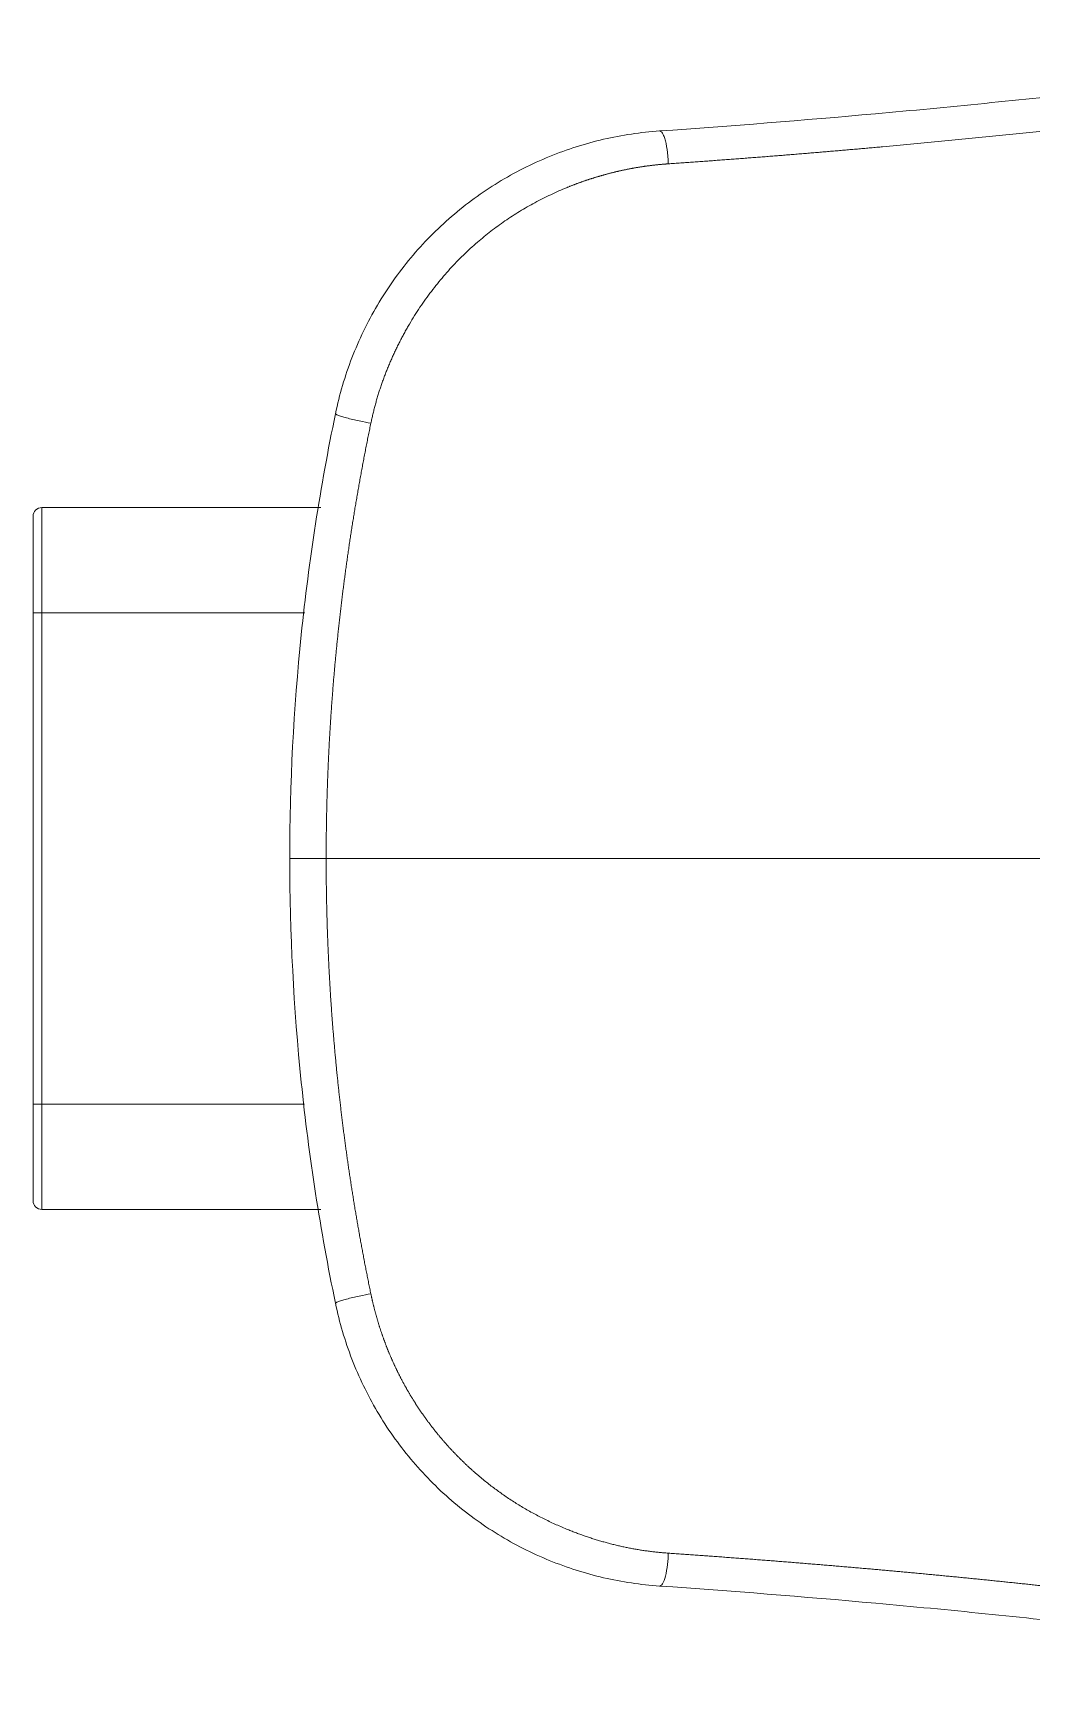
# Model space of a CAD drawing. Header units: millimetres. Extents: x 2915 to 5291, y 1031 to 4391.
# Drawn here: x 3633.6 to 3690.5, y 3902.5 to 3996.6 of the extents above; entities that cross this region are included whole.
import ezdxf

# ---------------------------------------------------------------- set-up
doc = ezdxf.new("R2010")
doc.units = ezdxf.units.MM

msp = doc.modelspace()

# ---------------------------------------------------------------- linework, layer by layer
at = {"linetype": 'Continuous', "lineweight": 18}
for p, q in [((3634.065, 3969.557), (3649.968, 3969.557)), ((3633.565, 3969.057), (3633.565, 3963.557)), ((3633.565, 3935.557), (3633.565, 3963.557)), ((3633.565, 3930.057), (3633.565, 3935.557)), ((3649.968, 3929.557), (3634.065, 3929.557))]:
    msp.add_line(p, q, dxfattribs=at)
at = {"linetype": 'Continuous', "lineweight": 13}
for p, q in [((3634.065, 3969.557), (3634.065, 3963.557)), ((3634.065, 3963.557), (3633.565, 3963.557)), ((3649.041, 3963.557), (3634.065, 3963.557)), ((3634.065, 3963.557), (3634.065, 3935.557)), ((3692.992, 3949.557), (3650.265, 3949.557)), ((3633.565, 3935.557), (3634.065, 3935.557)), ((3634.065, 3935.557), (3634.065, 3929.557)), ((3634.065, 3935.557), (3649.04, 3935.557))]:
    msp.add_line(p, q, dxfattribs=at)
at = {"linetype": 'Continuous', "lineweight": 18}
for centre, start, end in [((3634.065, 3969.057), 90, 180), ((3634.065, 3930.057), 180, 270)]:
    msp.add_arc(centre, 0.5, start, end, dxfattribs=at)
for points, knots in [([(3719.033, 3996.597), (3714.891, 3995.953), (3708.654, 3995.05), (3700.291, 3993.977), (3694.033, 3993.243), (3687.773, 3992.578), (3679.482, 3991.786), (3673.33, 3991.297), (3669.258, 3991.016)], [0, 0, 0, 0, 0.25, 0.375, 0.5, 0.625, 0.75, 1, 1, 1, 1]), ([(3669.258, 3991.016), (3668.179, 3990.942), (3666.584, 3990.702), (3664.509, 3990.134), (3662.975, 3989.578), (3661.476, 3988.894), (3660.052, 3988.098), (3658.693, 3987.189), (3657.402, 3986.166), (3656.181, 3985.024), (3654.702, 3983.392), (3653.431, 3981.594), (3652.373, 3979.619), (3651.493, 3977.587), (3651.023, 3975.996), (3650.796, 3974.905)], [0, 0, 0, 0, 0.125, 0.1875, 0.25, 0.3125, 0.375, 0.4375, 0.5, 0.5625, 0.625, 0.75, 0.8125, 0.875, 1, 1, 1, 1]), ([(3669.747, 3989.143), (3669.724, 3989.141), (3669.679, 3989.138), (3669.61, 3989.133), (3669.541, 3989.128), (3669.472, 3989.122), (3669.403, 3989.116), (3669.334, 3989.11), (3669.265, 3989.103), (3669.197, 3989.097), (3669.128, 3989.09), (3669.059, 3989.082), (3668.99, 3989.075), (3668.922, 3989.067), (3668.853, 3989.059), (3668.784, 3989.051), (3668.716, 3989.042), (3668.647, 3989.034), (3668.578, 3989.025), (3668.51, 3989.015), (3668.441, 3989.006), (3668.373, 3988.996), (3668.304, 3988.986), (3668.236, 3988.975), (3668.167, 3988.965), (3668.099, 3988.954), (3668.03, 3988.943), (3667.962, 3988.931), (3667.894, 3988.92), (3667.825, 3988.908), (3667.757, 3988.896), (3667.689, 3988.883), (3667.621, 3988.87), (3667.552, 3988.857), (3667.484, 3988.844), (3667.416, 3988.831), (3667.348, 3988.817), (3667.28, 3988.803), (3667.212, 3988.789), (3667.144, 3988.774), (3667.076, 3988.759), (3667.008, 3988.744), (3666.94, 3988.729), (3666.872, 3988.713), (3666.804, 3988.697), (3666.736, 3988.681), (3666.668, 3988.665), (3666.6, 3988.648), (3666.533, 3988.631), (3666.465, 3988.614), (3666.397, 3988.597), (3666.33, 3988.579), (3666.262, 3988.561), (3666.194, 3988.543), (3666.127, 3988.524), (3666.059, 3988.506), (3665.992, 3988.487), (3665.924, 3988.467), (3665.857, 3988.448), (3665.79, 3988.428), (3665.722, 3988.408), (3665.655, 3988.388), (3665.588, 3988.367), (3665.521, 3988.346), (3665.454, 3988.325), (3665.387, 3988.304), (3665.319, 3988.282), (3665.252, 3988.26), (3665.186, 3988.238), (3665.119, 3988.216), (3665.052, 3988.193), (3664.985, 3988.17), (3664.918, 3988.147), (3664.851, 3988.123), (3664.785, 3988.1), (3664.718, 3988.076), (3664.651, 3988.051), (3664.585, 3988.027), (3664.518, 3988.002), (3664.452, 3987.977), (3664.386, 3987.952), (3664.319, 3987.926), (3664.253, 3987.9), (3664.187, 3987.874), (3664.121, 3987.848), (3664.054, 3987.821), (3663.697, 3987.676), (3663.057, 3987.394), (3662.155, 3986.938), (3661.285, 3986.438), (3660.448, 3985.895), (3659.645, 3985.309), (3658.992, 3984.777), (3658.474, 3984.316), (3658.078, 3983.942), (3657.692, 3983.554), (3657.317, 3983.154), (3656.952, 3982.741), (3656.599, 3982.315), (3656.257, 3981.878), (3655.926, 3981.428), (3655.608, 3980.967), (3655.301, 3980.494), (3655.082, 3980.134), (3654.941, 3979.893), (3654.874, 3979.776), (3654.807, 3979.658), (3654.741, 3979.54), (3654.677, 3979.421), (3654.613, 3979.303), (3654.55, 3979.184), (3654.488, 3979.065), (3654.426, 3978.945), (3654.366, 3978.825), (3654.307, 3978.705), (3654.248, 3978.585), (3654.191, 3978.464), (3654.134, 3978.343), (3654.079, 3978.222), (3654.024, 3978.101), (3653.97, 3977.979), (3653.917, 3977.857), (3653.865, 3977.735), (3653.814, 3977.613), (3653.764, 3977.49), (3653.715, 3977.367), (3653.666, 3977.244), (3653.619, 3977.121), (3653.572, 3976.998), (3653.527, 3976.874), (3653.482, 3976.75), (3653.439, 3976.626), (3653.396, 3976.502), (3653.354, 3976.377), (3653.313, 3976.253), (3653.273, 3976.128), (3653.234, 3976.003), (3653.196, 3975.878), (3653.159, 3975.752), (3653.123, 3975.627), (3653.087, 3975.501), (3653.053, 3975.375), (3653.02, 3975.25), (3652.987, 3975.123), (3652.956, 3974.997), (3652.925, 3974.871), (3652.896, 3974.744), (3652.867, 3974.618), (3652.839, 3974.491), (3652.821, 3974.406), (3652.812, 3974.364)], [0, 0, 0, 0, 0.002926, 0.005852, 0.008778, 0.011703, 0.014628, 0.017553, 0.020478, 0.023402, 0.026327, 0.029251, 0.032176, 0.0351, 0.038024, 0.040949, 0.043873, 0.046797, 0.049722, 0.052646, 0.055571, 0.058496, 0.061421, 0.064346, 0.067271, 0.070197, 0.073122, 0.076048, 0.078975, 0.081902, 0.084829, 0.087756, 0.090684, 0.093612, 0.096541, 0.09947, 0.1024, 0.10533, 0.108261, 0.111192, 0.114124, 0.117056, 0.119989, 0.122923, 0.125858, 0.128793, 0.131729, 0.134665, 0.137602, 0.140541, 0.143479, 0.146419, 0.14936, 0.152301, 0.155244, 0.158187, 0.161131, 0.164076, 0.167023, 0.16997, 0.172918, 0.175867, 0.178818, 0.181769, 0.184722, 0.187675, 0.19063, 0.193586, 0.196543, 0.199502, 0.202462, 0.205423, 0.208385, 0.211349, 0.214313, 0.21728, 0.220247, 0.223216, 0.226187, 0.229159, 0.232132, 0.235107, 0.238083, 0.241061, 0.244041, 0.247022, 0.250004, 0.292487, 0.334549, 0.376236, 0.417598, 0.458684, 0.499542, 0.521979, 0.544456, 0.566984, 0.58957, 0.612224, 0.634954, 0.657769, 0.680676, 0.703682, 0.726797, 0.750026, 0.755592, 0.76115, 0.766701, 0.772245, 0.777782, 0.783312, 0.788835, 0.794351, 0.79986, 0.805364, 0.81086, 0.81635, 0.821834, 0.827312, 0.832784, 0.83825, 0.84371, 0.849164, 0.854613, 0.860056, 0.865493, 0.870926, 0.876353, 0.881775, 0.887192, 0.892604, 0.898011, 0.903414, 0.908812, 0.914206, 0.919595, 0.924981, 0.930362, 0.935739, 0.941112, 0.946482, 0.951848, 0.957211, 0.96257, 0.967926, 0.973279, 0.978628, 0.983975, 0.989319, 0.994661, 1, 1, 1, 1]), ([(3650.265, 3949.557), (3650.073, 3949.557), (3649.723, 3949.557), (3649.212, 3949.557), (3648.849, 3949.557), (3648.546, 3949.557), (3648.261, 3949.557), (3648.193, 3949.557), (3648.193, 3949.557)], [0, 0, 0, 0, 0.250002, 0.375006, 0.50001, 0.625014, 0.750017, 1, 1, 1, 1]), ([(3650.796, 3924.208), (3651.022, 3923.118), (3651.492, 3921.53), (3652.368, 3919.506), (3653.156, 3918.031), (3654.061, 3916.628), (3655.068, 3915.319), (3656.175, 3914.096), (3657.797, 3912.576), (3659.575, 3911.282), (3661.474, 3910.221), (3663.473, 3909.308), (3666.054, 3908.49), (3668.179, 3908.172), (3669.258, 3908.097)], [0, 0, 0, 0, 0.125, 0.1875, 0.25, 0.3125, 0.375, 0.4375, 0.5, 0.625, 0.6875, 0.75, 0.875, 1, 1, 1, 1]), ([(3652.812, 3924.749), (3652.817, 3924.727), (3652.827, 3924.681), (3652.841, 3924.614), (3652.856, 3924.546), (3652.871, 3924.478), (3652.886, 3924.41), (3652.901, 3924.343), (3652.917, 3924.275), (3652.933, 3924.208), (3652.949, 3924.141), (3652.966, 3924.074), (3652.982, 3924.006), (3652.999, 3923.939), (3653.016, 3923.872), (3653.034, 3923.805), (3653.051, 3923.739), (3653.069, 3923.672), (3653.087, 3923.605), (3653.106, 3923.539), (3653.124, 3923.472), (3653.143, 3923.406), (3653.162, 3923.34), (3653.181, 3923.273), (3653.201, 3923.207), (3653.221, 3923.141), (3653.241, 3923.075), (3653.261, 3923.009), (3653.282, 3922.944), (3653.302, 3922.878), (3653.323, 3922.812), (3653.345, 3922.747), (3653.366, 3922.681), (3653.388, 3922.616), (3653.41, 3922.551), (3653.432, 3922.486), (3653.454, 3922.421), (3653.477, 3922.356), (3653.5, 3922.291), (3653.523, 3922.226), (3653.546, 3922.162), (3653.57, 3922.097), (3653.593, 3922.033), (3653.617, 3921.968), (3653.642, 3921.904), (3653.666, 3921.84), (3653.691, 3921.776), (3653.716, 3921.712), (3653.741, 3921.648), (3653.767, 3921.585), (3653.792, 3921.521), (3653.818, 3921.457), (3653.844, 3921.394), (3653.871, 3921.331), (3653.897, 3921.268), (3653.924, 3921.204), (3653.951, 3921.141), (3653.978, 3921.079), (3654.006, 3921.016), (3654.034, 3920.953), (3654.061, 3920.891), (3654.09, 3920.828), (3654.118, 3920.766), (3654.147, 3920.704), (3654.176, 3920.642), (3654.205, 3920.58), (3654.234, 3920.518), (3654.264, 3920.456), (3654.293, 3920.394), (3654.323, 3920.333), (3654.354, 3920.271), (3654.384, 3920.21), (3654.415, 3920.149), (3654.446, 3920.088), (3654.477, 3920.027), (3654.508, 3919.966), (3654.54, 3919.905), (3654.572, 3919.845), (3654.604, 3919.784), (3654.636, 3919.724), (3654.668, 3919.664), (3654.701, 3919.604), (3654.734, 3919.544), (3654.767, 3919.484), (3654.8, 3919.424), (3654.834, 3919.365), (3654.868, 3919.305), (3654.902, 3919.246), (3654.936, 3919.187), (3654.97, 3919.127), (3655.005, 3919.068), (3655.04, 3919.01), (3655.075, 3918.951), (3655.11, 3918.892), (3655.146, 3918.834), (3655.182, 3918.776), (3655.218, 3918.717), (3655.254, 3918.659), (3655.29, 3918.601), (3655.327, 3918.544), (3655.364, 3918.486), (3655.401, 3918.428), (3655.438, 3918.371), (3655.476, 3918.314), (3655.513, 3918.257), (3655.551, 3918.2), (3655.589, 3918.143), (3655.628, 3918.086), (3655.666, 3918.03), (3655.705, 3917.973), (3655.744, 3917.917), (3655.783, 3917.861), (3655.823, 3917.805), (3655.862, 3917.749), (3655.902, 3917.693), (3655.942, 3917.637), (3655.983, 3917.582), (3656.023, 3917.527), (3656.064, 3917.472), (3656.105, 3917.417), (3656.146, 3917.362), (3656.187, 3917.307), (3656.228, 3917.252), (3656.27, 3917.198), (3656.312, 3917.144), (3656.354, 3917.089), (3656.397, 3917.035), (3656.439, 3916.982), (3656.482, 3916.928), (3656.525, 3916.874), (3656.568, 3916.821), (3656.611, 3916.768), (3656.655, 3916.715), (3656.699, 3916.662), (3656.743, 3916.609), (3656.787, 3916.556), (3656.831, 3916.504), (3656.876, 3916.451), (3656.921, 3916.399), (3656.966, 3916.347), (3657.011, 3916.295), (3657.056, 3916.244), (3657.102, 3916.192), (3657.148, 3916.141), (3657.194, 3916.089), (3657.24, 3916.038), (3657.286, 3915.987), (3657.333, 3915.937), (3657.38, 3915.886), (3657.427, 3915.836), (3657.474, 3915.785), (3657.521, 3915.735), (3657.569, 3915.685), (3657.617, 3915.636), (3657.665, 3915.586), (3657.713, 3915.536), (3657.761, 3915.487), (3657.81, 3915.438), (3657.859, 3915.389), (3657.908, 3915.34), (3657.957, 3915.292), (3658.006, 3915.243), (3658.056, 3915.195), (3658.105, 3915.147), (3658.155, 3915.099), (3658.205, 3915.051), (3658.256, 3915.003), (3658.306, 3914.956), (3658.357, 3914.909), (3658.408, 3914.861), (3658.459, 3914.814), (3658.51, 3914.768), (3658.561, 3914.721), (3658.613, 3914.675), (3658.665, 3914.628), (3658.717, 3914.582), (3658.769, 3914.536), (3658.822, 3914.491), (3658.943, 3914.386), (3659.134, 3914.224), (3659.4, 3914.007), (3659.671, 3913.796), (3659.947, 3913.589), (3660.227, 3913.386), (3660.513, 3913.188), (3660.803, 3912.995), (3661.099, 3912.807), (3661.398, 3912.623), (3661.703, 3912.445), (3662.012, 3912.272), (3662.326, 3912.103), (3662.644, 3911.94), (3662.967, 3911.783), (3663.294, 3911.63), (3663.626, 3911.483), (3663.89, 3911.371), (3664.086, 3911.292), (3664.211, 3911.242), (3664.336, 3911.193), (3664.461, 3911.145), (3664.586, 3911.098), (3664.711, 3911.052), (3664.837, 3911.007), (3664.962, 3910.963), (3665.087, 3910.919), (3665.213, 3910.877), (3665.338, 3910.835), (3665.464, 3910.795), (3665.59, 3910.755), (3665.715, 3910.717), (3665.841, 3910.679), (3665.967, 3910.642), (3666.093, 3910.607), (3666.219, 3910.572), (3666.345, 3910.538), (3666.471, 3910.505), (3666.597, 3910.473), (3666.723, 3910.442), (3666.849, 3910.411), (3666.975, 3910.382), (3667.101, 3910.354), (3667.227, 3910.326), (3667.353, 3910.3), (3667.479, 3910.274), (3667.605, 3910.25), (3667.731, 3910.226), (3667.857, 3910.203), (3667.984, 3910.181), (3668.11, 3910.16), (3668.236, 3910.14), (3668.362, 3910.121), (3668.488, 3910.103), (3668.614, 3910.085), (3668.74, 3910.069), (3668.866, 3910.054), (3668.992, 3910.039), (3669.118, 3910.025), (3669.244, 3910.013), (3669.37, 3910.001), (3669.496, 3909.99), (3669.622, 3909.98), (3669.706, 3909.974), (3669.748, 3909.971)], [0, 0, 0, 0, 0.002858, 0.005714, 0.00857, 0.011424, 0.014277, 0.017129, 0.01998, 0.022829, 0.025678, 0.028525, 0.031371, 0.034216, 0.03706, 0.039904, 0.042746, 0.045587, 0.048427, 0.051266, 0.054104, 0.056941, 0.059777, 0.062612, 0.065446, 0.06828, 0.071112, 0.073944, 0.076775, 0.079605, 0.082434, 0.085262, 0.088089, 0.090916, 0.093742, 0.096567, 0.099392, 0.102215, 0.105038, 0.107861, 0.110682, 0.113503, 0.116323, 0.119143, 0.121962, 0.12478, 0.127598, 0.130416, 0.133232, 0.136048, 0.138864, 0.141679, 0.144494, 0.147308, 0.150121, 0.152934, 0.155747, 0.158559, 0.161371, 0.164183, 0.166994, 0.169805, 0.172615, 0.175425, 0.178235, 0.181044, 0.183853, 0.186662, 0.189471, 0.192279, 0.195087, 0.197895, 0.200702, 0.20351, 0.206317, 0.209124, 0.211931, 0.214738, 0.217545, 0.220351, 0.223158, 0.225964, 0.228771, 0.231577, 0.234384, 0.23719, 0.239996, 0.242803, 0.245609, 0.248415, 0.251222, 0.254029, 0.256835, 0.259642, 0.262449, 0.265256, 0.268063, 0.270871, 0.273678, 0.276486, 0.279294, 0.282102, 0.284911, 0.28772, 0.290529, 0.293338, 0.296148, 0.298958, 0.301768, 0.304579, 0.30739, 0.310201, 0.313013, 0.315825, 0.318638, 0.321451, 0.324264, 0.327078, 0.329893, 0.332708, 0.335523, 0.338339, 0.341156, 0.343973, 0.346791, 0.349609, 0.352428, 0.355247, 0.358068, 0.360889, 0.36371, 0.366532, 0.369355, 0.372179, 0.375003, 0.377828, 0.380654, 0.383481, 0.386308, 0.389136, 0.391965, 0.394795, 0.397626, 0.400457, 0.40329, 0.406123, 0.408957, 0.411792, 0.414628, 0.417465, 0.420303, 0.423142, 0.425982, 0.428823, 0.431665, 0.434508, 0.437352, 0.440197, 0.443044, 0.445891, 0.448739, 0.451589, 0.45444, 0.457292, 0.460145, 0.462999, 0.465854, 0.468711, 0.471569, 0.474428, 0.477288, 0.48015, 0.483013, 0.485877, 0.488743, 0.49161, 0.494478, 0.497347, 0.500218, 0.514312, 0.528461, 0.542668, 0.556934, 0.571262, 0.585654, 0.600111, 0.614636, 0.62923, 0.643897, 0.658637, 0.673452, 0.688345, 0.703316, 0.718369, 0.733505, 0.748725, 0.754358, 0.759982, 0.765596, 0.7712, 0.776795, 0.782382, 0.787959, 0.793527, 0.799086, 0.804637, 0.810179, 0.815713, 0.821239, 0.826756, 0.832266, 0.837768, 0.843263, 0.84875, 0.85423, 0.859702, 0.865168, 0.870627, 0.876079, 0.881524, 0.886964, 0.892397, 0.897824, 0.903245, 0.90866, 0.91407, 0.919474, 0.924873, 0.930267, 0.935656, 0.941041, 0.94642, 0.951796, 0.957167, 0.962533, 0.967896, 0.973255, 0.978611, 0.983963, 0.989312, 0.994657, 1, 1, 1, 1]), ([(3669.748, 3909.971), (3669.808, 3909.967), (3669.929, 3909.958), (3670.111, 3909.946), (3670.292, 3909.933), (3670.473, 3909.92), (3670.654, 3909.908), (3670.835, 3909.895), (3671.015, 3909.882), (3671.195, 3909.869), (3671.375, 3909.856), (3671.555, 3909.844), (3671.734, 3909.831), (3671.913, 3909.818), (3672.092, 3909.805), (3672.271, 3909.792), (3672.45, 3909.779), (3672.628, 3909.766), (3672.806, 3909.753), (3672.984, 3909.739), (3673.161, 3909.726), (3673.339, 3909.713), (3673.516, 3909.7), (3673.693, 3909.687), (3673.869, 3909.673), (3674.046, 3909.66), (3674.222, 3909.647), (3674.398, 3909.633), (3674.574, 3909.62), (3674.75, 3909.606), (3674.925, 3909.593), (3675.1, 3909.579), (3675.275, 3909.566), (3675.45, 3909.552), (3675.624, 3909.538), (3675.799, 3909.525), (3675.973, 3909.511), (3676.147, 3909.497), (3676.32, 3909.484), (3676.494, 3909.47), (3676.667, 3909.456), (3676.84, 3909.442), (3677.013, 3909.428), (3677.186, 3909.414), (3677.358, 3909.4), (3677.531, 3909.386), (3677.703, 3909.372), (3677.874, 3909.358), (3678.046, 3909.344), (3678.218, 3909.33), (3678.389, 3909.316), (3678.56, 3909.301), (3678.731, 3909.287), (3678.901, 3909.273), (3679.072, 3909.259), (3679.242, 3909.244), (3679.412, 3909.23), (3679.582, 3909.215), (3679.752, 3909.201), (3679.922, 3909.186), (3680.091, 3909.172), (3680.26, 3909.157), (3680.429, 3909.143), (3680.598, 3909.128), (3680.767, 3909.113), (3680.936, 3909.098), (3681.104, 3909.084), (3681.272, 3909.069), (3681.44, 3909.054), (3681.608, 3909.039), (3681.776, 3909.024), (3681.943, 3909.009), (3682.111, 3908.994), (3682.278, 3908.979), (3682.445, 3908.964), (3682.612, 3908.949), (3682.779, 3908.934), (3682.945, 3908.918), (3683.112, 3908.903), (3683.278, 3908.888), (3683.445, 3908.873), (3683.611, 3908.857), (3683.776, 3908.842), (3683.942, 3908.826), (3684.108, 3908.811), (3684.273, 3908.795), (3684.439, 3908.78), (3684.604, 3908.764), (3684.769, 3908.748), (3684.934, 3908.732), (3685.099, 3908.717), (3685.264, 3908.701), (3685.429, 3908.685), (3685.593, 3908.669), (3685.758, 3908.653), (3685.922, 3908.637), (3686.086, 3908.621), (3686.25, 3908.605), (3686.414, 3908.589), (3686.578, 3908.573), (3686.742, 3908.556), (3686.906, 3908.54), (3687.069, 3908.524), (3687.233, 3908.508), (3687.396, 3908.491), (3687.56, 3908.475), (3687.723, 3908.458), (3687.886, 3908.442), (3688.049, 3908.425), (3688.212, 3908.408), (3688.375, 3908.392), (3688.538, 3908.375), (3688.701, 3908.358), (3688.864, 3908.341), (3689.027, 3908.325), (3689.19, 3908.308), (3689.352, 3908.291), (3689.515, 3908.274), (3689.677, 3908.257), (3689.84, 3908.24), (3690.002, 3908.223), (3690.165, 3908.205), (3690.327, 3908.188), (3690.489, 3908.171), (3690.652, 3908.154), (3690.814, 3908.136), (3690.976, 3908.119), (3691.139, 3908.101), (3691.301, 3908.084), (3691.463, 3908.067), (3691.625, 3908.049), (3691.788, 3908.031), (3691.95, 3908.014), (3692.112, 3907.996), (3692.274, 3907.978), (3692.436, 3907.961), (3692.599, 3907.943), (3692.761, 3907.925), (3692.923, 3907.907), (3693.086, 3907.889), (3693.248, 3907.871), (3693.41, 3907.853), (3693.573, 3907.835), (3693.735, 3907.817), (3693.897, 3907.799), (3694.06, 3907.781), (3694.222, 3907.763), (3694.629, 3907.718), (3695.279, 3907.644), (3696.171, 3907.543), (3697.061, 3907.44), (3697.949, 3907.336), (3698.836, 3907.231), (3699.722, 3907.124), (3700.83, 3906.989), (3702.158, 3906.825), (3703.704, 3906.629), (3705.251, 3906.428), (3706.4, 3906.276), (3707.153, 3906.175), (3707.508, 3906.127), (3707.862, 3906.08), (3708.216, 3906.032), (3708.569, 3905.984), (3708.922, 3905.936), (3709.274, 3905.888), (3709.626, 3905.839), (3709.978, 3905.79), (3710.33, 3905.742), (3710.681, 3905.692), (3711.033, 3905.643), (3711.384, 3905.593), (3711.735, 3905.544), (3712.086, 3905.494), (3712.437, 3905.443), (3712.789, 3905.392), (3713.14, 3905.342), (3713.492, 3905.29), (3713.843, 3905.239), (3714.196, 3905.187), (3714.548, 3905.135), (3714.901, 3905.082), (3715.254, 3905.029), (3715.608, 3904.976), (3715.962, 3904.923), (3716.317, 3904.869), (3716.672, 3904.815), (3717.028, 3904.761), (3717.385, 3904.706), (3717.742, 3904.651), (3718.1, 3904.596), (3718.459, 3904.54), (3718.819, 3904.485), (3719.059, 3904.447), (3719.179, 3904.429)], [0, 0, 0, 0, 0.00375, 0.007494, 0.011231, 0.014963, 0.018689, 0.022408, 0.026122, 0.02983, 0.033532, 0.037228, 0.040918, 0.044603, 0.048281, 0.051954, 0.055621, 0.059283, 0.062938, 0.066588, 0.070233, 0.073872, 0.077505, 0.081132, 0.084754, 0.088371, 0.091982, 0.095588, 0.099188, 0.102783, 0.106372, 0.109956, 0.113535, 0.117108, 0.120677, 0.12424, 0.127798, 0.13135, 0.134898, 0.138441, 0.141978, 0.145511, 0.149038, 0.152561, 0.156078, 0.159591, 0.163099, 0.166602, 0.1701, 0.173594, 0.177083, 0.180567, 0.184047, 0.187522, 0.190992, 0.194458, 0.19792, 0.201377, 0.204829, 0.208278, 0.211722, 0.215162, 0.218597, 0.222029, 0.225456, 0.228879, 0.232298, 0.235713, 0.239124, 0.242531, 0.245934, 0.249334, 0.25273, 0.256121, 0.25951, 0.262894, 0.266275, 0.269652, 0.273026, 0.276397, 0.279764, 0.283127, 0.286488, 0.289845, 0.293199, 0.296549, 0.299897, 0.303241, 0.306583, 0.309921, 0.313257, 0.31659, 0.31992, 0.323247, 0.326572, 0.329894, 0.333213, 0.33653, 0.339844, 0.343156, 0.346466, 0.349773, 0.353078, 0.356381, 0.359682, 0.36298, 0.366277, 0.369572, 0.372865, 0.376156, 0.379445, 0.382733, 0.386019, 0.389303, 0.392586, 0.395868, 0.399148, 0.402426, 0.405704, 0.40898, 0.412255, 0.415529, 0.418803, 0.422075, 0.425346, 0.428617, 0.431886, 0.435156, 0.438424, 0.441692, 0.44496, 0.448227, 0.451494, 0.45476, 0.458027, 0.461293, 0.46456, 0.467826, 0.471092, 0.474359, 0.477626, 0.480893, 0.484161, 0.487429, 0.490698, 0.493967, 0.497237, 0.500508, 0.518516, 0.536453, 0.554335, 0.572177, 0.589995, 0.607805, 0.625623, 0.65677, 0.687826, 0.718886, 0.750043, 0.757192, 0.764329, 0.771456, 0.778573, 0.785682, 0.792783, 0.799878, 0.806968, 0.814053, 0.821135, 0.828215, 0.835294, 0.842372, 0.849451, 0.856532, 0.863616, 0.870703, 0.877796, 0.884894, 0.891998, 0.899111, 0.906232, 0.913362, 0.920503, 0.927655, 0.93482, 0.941998, 0.94919, 0.956396, 0.963619, 0.970859, 0.978115, 0.985391, 0.992685, 1, 1, 1, 1])]:
    msp.add_open_spline(points, degree=3, knots=knots, dxfattribs=at)
at = {"linetype": 'Continuous', "lineweight": 13}
for points, knots in [([(3719.179, 3994.686), (3719.12, 3994.676), (3719.001, 3994.658), (3718.823, 3994.63), (3718.644, 3994.603), (3718.466, 3994.575), (3718.288, 3994.548), (3718.11, 3994.52), (3717.933, 3994.493), (3717.755, 3994.465), (3717.578, 3994.438), (3717.4, 3994.411), (3717.223, 3994.384), (3717.046, 3994.357), (3716.869, 3994.33), (3716.692, 3994.303), (3716.515, 3994.277), (3716.338, 3994.25), (3716.161, 3994.223), (3715.984, 3994.197), (3715.808, 3994.17), (3715.631, 3994.144), (3715.455, 3994.118), (3715.278, 3994.091), (3715.102, 3994.065), (3714.925, 3994.039), (3714.749, 3994.013), (3714.573, 3993.987), (3714.396, 3993.961), (3714.22, 3993.935), (3714.044, 3993.909), (3713.868, 3993.883), (3713.691, 3993.857), (3713.515, 3993.832), (3713.339, 3993.806), (3713.162, 3993.781), (3712.528, 3993.689), (3711.438, 3993.532), (3709.89, 3993.315), (3708.342, 3993.102), (3706.789, 3992.893), (3705.234, 3992.687), (3703.676, 3992.485), (3702.116, 3992.287), (3700.56, 3992.094), (3699.007, 3991.905), (3697.458, 3991.722), (3695.906, 3991.542), (3694.361, 3991.367), (3692.823, 3991.197), (3691.293, 3991.031), (3689.761, 3990.869), (3688.222, 3990.712), (3686.675, 3990.558), (3685.117, 3990.407), (3683.546, 3990.259), (3682.382, 3990.153), (3681.63, 3990.085), (3681.292, 3990.055), (3680.954, 3990.025), (3680.615, 3989.995), (3680.276, 3989.966), (3679.936, 3989.936), (3679.595, 3989.907), (3679.254, 3989.877), (3678.912, 3989.848), (3678.569, 3989.819), (3678.225, 3989.79), (3677.881, 3989.762), (3677.536, 3989.733), (3677.191, 3989.705), (3676.844, 3989.677), (3676.497, 3989.648), (3676.149, 3989.62), (3675.801, 3989.593), (3675.451, 3989.565), (3675.101, 3989.537), (3674.75, 3989.51), (3674.398, 3989.483), (3674.045, 3989.456), (3673.692, 3989.429), (3673.337, 3989.402), (3672.982, 3989.375), (3672.626, 3989.349), (3672.269, 3989.323), (3671.912, 3989.296), (3671.553, 3989.27), (3671.194, 3989.245), (3670.833, 3989.219), (3670.472, 3989.193), (3670.11, 3989.168), (3669.868, 3989.151), (3669.747, 3989.143)], [0, 0, 0, 0, 0.003622, 0.00724, 0.010854, 0.014465, 0.018073, 0.021678, 0.025279, 0.028878, 0.032473, 0.036066, 0.039657, 0.043244, 0.046829, 0.050412, 0.053993, 0.057571, 0.061147, 0.064722, 0.068294, 0.071865, 0.075434, 0.079002, 0.082568, 0.086133, 0.089696, 0.093259, 0.096821, 0.100381, 0.103941, 0.107501, 0.11106, 0.114618, 0.118176, 0.121734, 0.125292, 0.156571, 0.187736, 0.218875, 0.250077, 0.281448, 0.312738, 0.344043, 0.375457, 0.406576, 0.437679, 0.468851, 0.500174, 0.530916, 0.561688, 0.592553, 0.623569, 0.65479, 0.686267, 0.718048, 0.750179, 0.757016, 0.763867, 0.770733, 0.777614, 0.78451, 0.791422, 0.79835, 0.805295, 0.812257, 0.819235, 0.826231, 0.833244, 0.840275, 0.847325, 0.854393, 0.861479, 0.868585, 0.87571, 0.882854, 0.890018, 0.897202, 0.904406, 0.911631, 0.918876, 0.926143, 0.93343, 0.940739, 0.948069, 0.955421, 0.962795, 0.970191, 0.977609, 0.98505, 0.992514, 1, 1, 1, 1]), ([(3669.735, 3989.52), (3669.729, 3989.608), (3669.702, 3989.925), (3669.626, 3990.367), (3669.514, 3990.718), (3669.394, 3990.963), (3669.307, 3991.02), (3669.258, 3991.016)], [0, 0, 0, 0, 0.116488, 0.411028, 0.558297, 0.705567, 1, 1, 1, 1]), ([(3652.812, 3974.364), (3652.801, 3974.309), (3652.778, 3974.2), (3652.745, 3974.035), (3652.711, 3973.87), (3652.678, 3973.706), (3652.644, 3973.541), (3652.612, 3973.376), (3652.579, 3973.212), (3652.547, 3973.047), (3652.514, 3972.883), (3652.483, 3972.718), (3652.451, 3972.554), (3652.419, 3972.389), (3652.388, 3972.225), (3652.357, 3972.06), (3652.327, 3971.896), (3652.296, 3971.731), (3652.266, 3971.567), (3652.236, 3971.402), (3652.206, 3971.238), (3652.176, 3971.073), (3652.147, 3970.909), (3652.118, 3970.745), (3652.089, 3970.58), (3652.061, 3970.416), (3652.032, 3970.251), (3652.004, 3970.087), (3651.976, 3969.923), (3651.948, 3969.758), (3651.921, 3969.594), (3651.894, 3969.43), (3651.867, 3969.265), (3651.84, 3969.101), (3651.813, 3968.937), (3651.787, 3968.772), (3651.761, 3968.608), (3651.735, 3968.444), (3651.71, 3968.279), (3651.684, 3968.115), (3651.659, 3967.951), (3651.634, 3967.786), (3651.609, 3967.622), (3651.585, 3967.458), (3651.561, 3967.294), (3651.537, 3967.129), (3651.513, 3966.965), (3651.489, 3966.801), (3651.466, 3966.636), (3651.443, 3966.472), (3651.42, 3966.308), (3651.397, 3966.143), (3651.375, 3965.979), (3651.353, 3965.815), (3651.331, 3965.65), (3651.309, 3965.486), (3651.287, 3965.322), (3651.266, 3965.157), (3651.245, 3964.993), (3651.224, 3964.829), (3651.204, 3964.664), (3651.183, 3964.5), (3651.163, 3964.336), (3651.143, 3964.171), (3651.123, 3964.007), (3651.104, 3963.842), (3651.085, 3963.678), (3651.066, 3963.513), (3651.047, 3963.349), (3651.028, 3963.185), (3651.01, 3963.02), (3650.992, 3962.856), (3650.974, 3962.691), (3650.956, 3962.527), (3650.938, 3962.362), (3650.921, 3962.197), (3650.899, 3961.984), (3650.872, 3961.72), (3650.842, 3961.408), (3650.811, 3961.096), (3650.782, 3960.783), (3650.754, 3960.471), (3650.726, 3960.159), (3650.699, 3959.847), (3650.673, 3959.535), (3650.648, 3959.223), (3650.624, 3958.911), (3650.6, 3958.599), (3650.578, 3958.287), (3650.556, 3957.975), (3650.535, 3957.664), (3650.514, 3957.352), (3650.495, 3957.04), (3650.476, 3956.729), (3650.458, 3956.417), (3650.441, 3956.105), (3650.425, 3955.794), (3650.409, 3955.482), (3650.394, 3955.17), (3650.38, 3954.859), (3650.367, 3954.547), (3650.355, 3954.236), (3650.343, 3953.924), (3650.332, 3953.612), (3650.322, 3953.301), (3650.313, 3952.989), (3650.305, 3952.677), (3650.297, 3952.365), (3650.291, 3952.053), (3650.285, 3951.742), (3650.279, 3951.43), (3650.275, 3951.118), (3650.271, 3950.806), (3650.269, 3950.493), (3650.267, 3950.181), (3650.265, 3949.869), (3650.265, 3949.661), (3650.265, 3949.557)], [0, 0, 0, 0, 0.006749, 0.013495, 0.020238, 0.026978, 0.033715, 0.040449, 0.04718, 0.053909, 0.060635, 0.067358, 0.074079, 0.080797, 0.087512, 0.094225, 0.100935, 0.107643, 0.114348, 0.121051, 0.127751, 0.134449, 0.141145, 0.147838, 0.154529, 0.161218, 0.167904, 0.174589, 0.181271, 0.187951, 0.194629, 0.201305, 0.207979, 0.214651, 0.221322, 0.22799, 0.234656, 0.241321, 0.247983, 0.254644, 0.261304, 0.267961, 0.274617, 0.281271, 0.287924, 0.294575, 0.301225, 0.307873, 0.31452, 0.321165, 0.327809, 0.334452, 0.341093, 0.347733, 0.354372, 0.361009, 0.367646, 0.374281, 0.380915, 0.387548, 0.39418, 0.400811, 0.407442, 0.414071, 0.420699, 0.427327, 0.433954, 0.44058, 0.447205, 0.45383, 0.460453, 0.467077, 0.4737, 0.480322, 0.486943, 0.493565, 0.500185, 0.512756, 0.525319, 0.537875, 0.550425, 0.562968, 0.575505, 0.588036, 0.600562, 0.613082, 0.625597, 0.638107, 0.650613, 0.663114, 0.675611, 0.688105, 0.700595, 0.713082, 0.725565, 0.738046, 0.750525, 0.763001, 0.775476, 0.787949, 0.80042, 0.812891, 0.82536, 0.837829, 0.850298, 0.862767, 0.875236, 0.887705, 0.900176, 0.912647, 0.92512, 0.937594, 0.950071, 0.962549, 0.97503, 0.987513, 1, 1, 1, 1]), ([(3652.812, 3974.364), (3652.623, 3974.396), (3652.278, 3974.461), (3651.776, 3974.574), (3651.421, 3974.663), (3651.127, 3974.748), (3650.853, 3974.844), (3650.793, 3974.888), (3650.796, 3974.905)], [0, 0, 0, 0, 0.250021, 0.375018, 0.500015, 0.625013, 0.75001, 1, 1, 1, 1]), ([(3650.265, 3949.557), (3650.265, 3949.501), (3650.265, 3949.39), (3650.265, 3949.223), (3650.266, 3949.056), (3650.267, 3948.89), (3650.268, 3948.723), (3650.269, 3948.556), (3650.271, 3948.39), (3650.272, 3948.223), (3650.274, 3948.057), (3650.276, 3947.89), (3650.279, 3947.723), (3650.281, 3947.557), (3650.284, 3947.39), (3650.287, 3947.224), (3650.291, 3947.057), (3650.294, 3946.891), (3650.298, 3946.724), (3650.302, 3946.558), (3650.306, 3946.391), (3650.311, 3946.225), (3650.315, 3946.059), (3650.32, 3945.892), (3650.325, 3945.726), (3650.331, 3945.559), (3650.336, 3945.393), (3650.342, 3945.227), (3650.348, 3945.06), (3650.354, 3944.894), (3650.361, 3944.728), (3650.367, 3944.561), (3650.374, 3944.395), (3650.382, 3944.228), (3650.389, 3944.062), (3650.397, 3943.896), (3650.404, 3943.73), (3650.412, 3943.563), (3650.421, 3943.397), (3650.429, 3943.231), (3650.438, 3943.064), (3650.447, 3942.898), (3650.456, 3942.732), (3650.466, 3942.565), (3650.475, 3942.399), (3650.485, 3942.233), (3650.495, 3942.066), (3650.506, 3941.9), (3650.516, 3941.734), (3650.527, 3941.567), (3650.538, 3941.401), (3650.549, 3941.235), (3650.561, 3941.068), (3650.572, 3940.902), (3650.584, 3940.735), (3650.596, 3940.569), (3650.609, 3940.403), (3650.621, 3940.236), (3650.634, 3940.07), (3650.647, 3939.903), (3650.661, 3939.737), (3650.674, 3939.57), (3650.688, 3939.404), (3650.702, 3939.237), (3650.716, 3939.071), (3650.731, 3938.904), (3650.745, 3938.738), (3650.76, 3938.571), (3650.776, 3938.405), (3650.791, 3938.238), (3650.807, 3938.071), (3650.822, 3937.905), (3650.838, 3937.738), (3650.855, 3937.571), (3650.871, 3937.405), (3650.888, 3937.238), (3650.91, 3937.024), (3650.937, 3936.763), (3650.97, 3936.454), (3651.004, 3936.146), (3651.038, 3935.838), (3651.074, 3935.53), (3651.11, 3935.221), (3651.146, 3934.913), (3651.184, 3934.605), (3651.222, 3934.297), (3651.262, 3933.989), (3651.302, 3933.681), (3651.343, 3933.373), (3651.384, 3933.065), (3651.427, 3932.757), (3651.47, 3932.449), (3651.514, 3932.142), (3651.558, 3931.834), (3651.604, 3931.526), (3651.65, 3931.218), (3651.698, 3930.91), (3651.746, 3930.602), (3651.794, 3930.295), (3651.844, 3929.987), (3651.894, 3929.679), (3651.946, 3929.371), (3651.998, 3929.063), (3652.051, 3928.755), (3652.104, 3928.447), (3652.159, 3928.139), (3652.214, 3927.831), (3652.27, 3927.523), (3652.327, 3927.215), (3652.385, 3926.907), (3652.443, 3926.599), (3652.503, 3926.291), (3652.563, 3925.983), (3652.624, 3925.674), (3652.686, 3925.366), (3652.749, 3925.058), (3652.791, 3924.852), (3652.812, 3924.749)], [0, 0, 0, 0, 0.006668, 0.013335, 0.020001, 0.026666, 0.03333, 0.039994, 0.046657, 0.053319, 0.05998, 0.066641, 0.073301, 0.07996, 0.086619, 0.093278, 0.099936, 0.106594, 0.113251, 0.119908, 0.126565, 0.133222, 0.139878, 0.146535, 0.153191, 0.159847, 0.166503, 0.173159, 0.179815, 0.186472, 0.193128, 0.199785, 0.206442, 0.213099, 0.219756, 0.226414, 0.233072, 0.239731, 0.24639, 0.25305, 0.25971, 0.266371, 0.273032, 0.279694, 0.286357, 0.293021, 0.299685, 0.30635, 0.313016, 0.319683, 0.326351, 0.33302, 0.33969, 0.346361, 0.353034, 0.359707, 0.366382, 0.373057, 0.379735, 0.386413, 0.393093, 0.399774, 0.406457, 0.413141, 0.419827, 0.426514, 0.433203, 0.439893, 0.446586, 0.45328, 0.459975, 0.466673, 0.473372, 0.480073, 0.486777, 0.493482, 0.500189, 0.512599, 0.525011, 0.537425, 0.54984, 0.562258, 0.574677, 0.5871, 0.599525, 0.611953, 0.624385, 0.63682, 0.649259, 0.661701, 0.674148, 0.6866, 0.699056, 0.711517, 0.723983, 0.736455, 0.748932, 0.761415, 0.773904, 0.7864, 0.798901, 0.81141, 0.823926, 0.836449, 0.848979, 0.861517, 0.874062, 0.886616, 0.899178, 0.911749, 0.924328, 0.936917, 0.949514, 0.962121, 0.974737, 0.987364, 1, 1, 1, 1]), ([(3652.812, 3924.749), (3652.623, 3924.717), (3652.278, 3924.652), (3651.776, 3924.54), (3651.421, 3924.45), (3651.127, 3924.365), (3650.922, 3924.294), (3650.812, 3924.24), (3650.794, 3924.217), (3650.796, 3924.208)], [0, 0, 0, 0, 0.250029, 0.37503, 0.500031, 0.625031, 0.750032, 0.875033, 1, 1, 1, 1]), ([(3669.748, 3909.971), (3669.748, 3909.779), (3669.727, 3909.331), (3669.606, 3908.628), (3669.423, 3908.167), (3669.308, 3908.094), (3669.258, 3908.097)], [0, 0, 0, 0, 0.249696, 0.49981, 0.749924, 1, 1, 1, 1])]:
    msp.add_open_spline(points, degree=3, knots=knots, dxfattribs=at)
msp.add_open_spline([(3669.747, 3989.143), (3669.747, 3989.259), (3669.744, 3989.387), (3669.735, 3989.52)], degree=3, dxfattribs=at)
at = {"linetype": 'Continuous', "lineweight": 18}
for points in [[(3650.796, 3974.905), (3649.933, 3970.748), (3648.63, 3962.327), (3648.193, 3953.819), (3648.193, 3949.557)], [(3648.193, 3949.557), (3648.193, 3945.295), (3648.632, 3936.768), (3649.933, 3928.366), (3650.796, 3924.208)], [(3669.258, 3908.097), (3673.332, 3907.816), (3681.555, 3907.163), (3694.064, 3905.901), (3706.589, 3904.363), (3714.89, 3903.161), (3719.033, 3902.516)]]:
    msp.add_open_spline(points, degree=3, dxfattribs=at)

doc.saveas('drawing.dxf')
